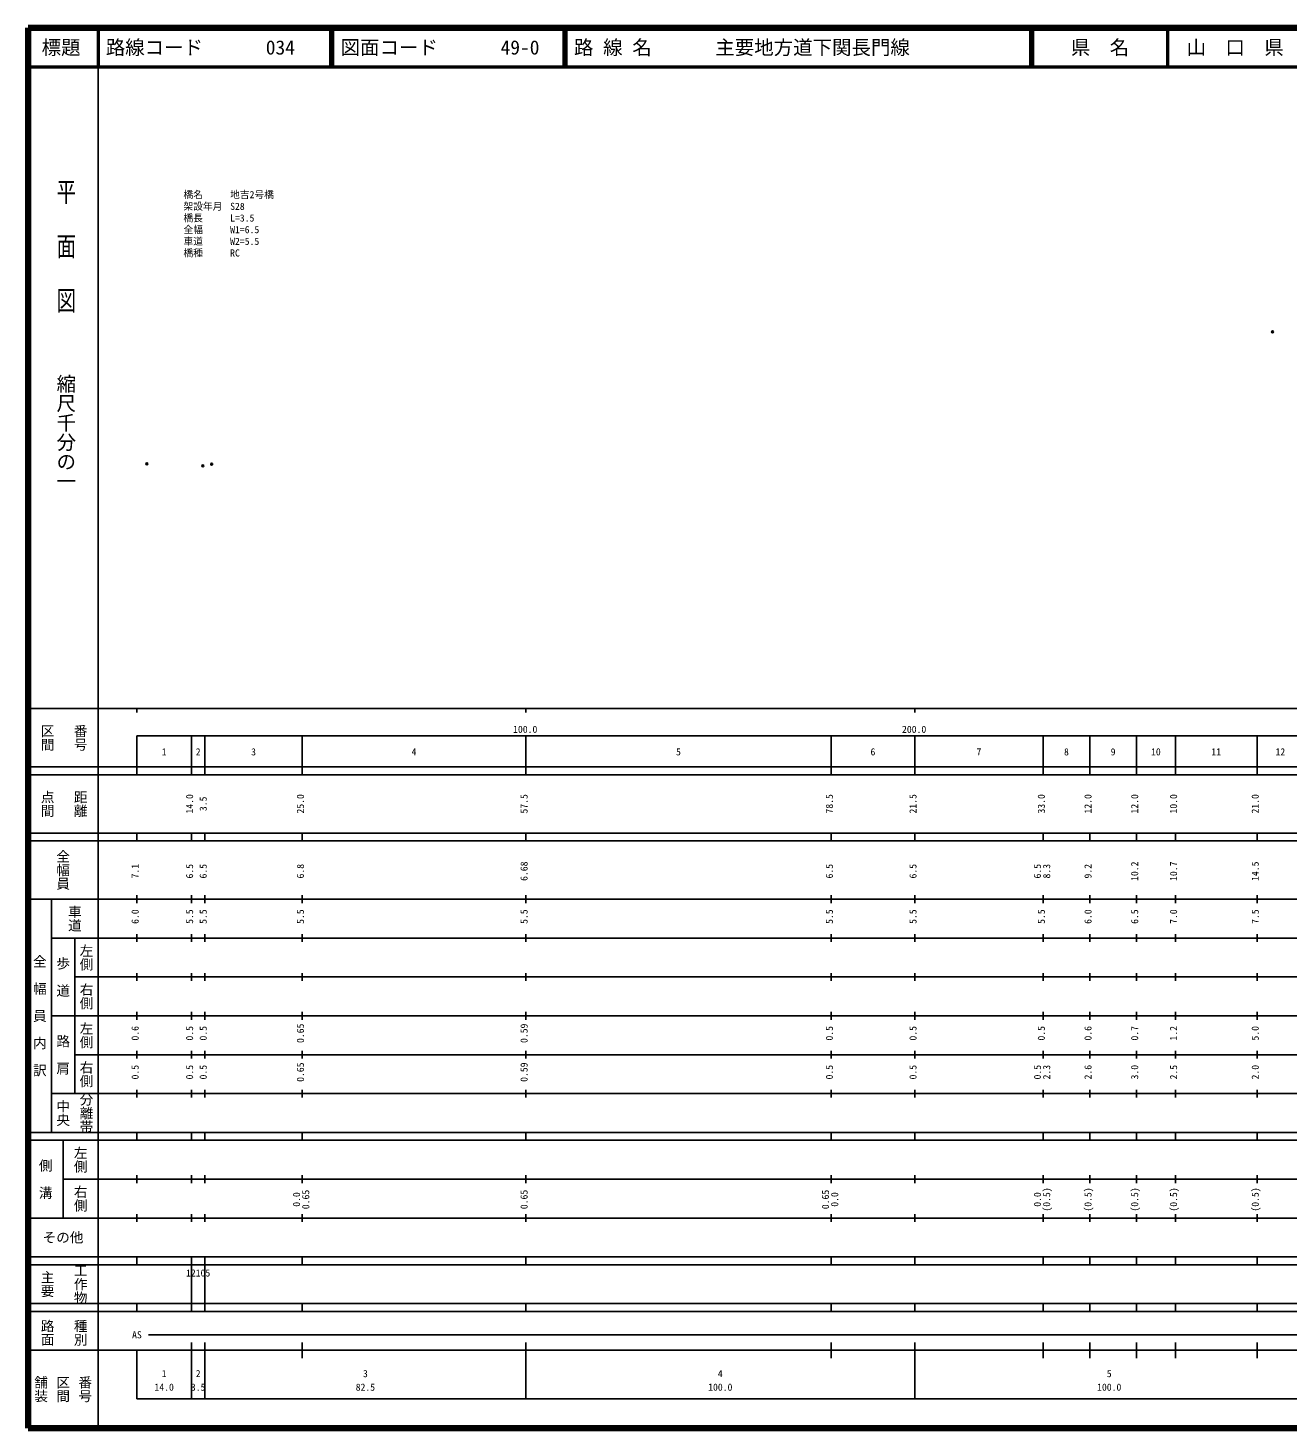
# Model space of a CAD drawing. Units: millimetres on the paper, with parts at other scales. Extents: x 40 to 680, y 20 to 380.
# Drawn here: x 40 to 364, y 20 to 380 of the extents above; entities that cross this region are included whole.
import ezdxf
from ezdxf.enums import TextEntityAlignment as Align

# ---------------------------------------------------------------- set-up
doc = ezdxf.new("R2010")
doc.units = ezdxf.units.MM
doc.header["$PDMODE"] = 32
doc.header["$PDSIZE"] = 0.5
doc.layers.add('M-OTRS', color=6, linetype='Continuous')
doc.layers.add('M-TTL-TXT', color=7, linetype='Continuous')
for name, color, linetype, lineweight in [('M-STR-HTXT', 7, 'Continuous', 13), ('M-TTL', 2, 'Continuous', 140), ('M-TTL-BAND', 7, 'Continuous', 25), ('M-TTL-LINE', 7, 'Continuous', 50)]:
    doc.layers.add(name, color=color, linetype=linetype, lineweight=lineweight)
doc.styles.add('@ＭＳ ゴシック', font='')
doc.styles.add('ＭＳ ゴシック', font='')
doc.styles.get('@ＭＳ ゴシック').set_extended_font_data('@MS Gothic')
doc.styles.get('ＭＳ ゴシック').set_extended_font_data('MS Gothic')

msp = doc.modelspace()

# ---------------------------------------------------------------- linework, layer by layer
at = {"layer": 'M-OTRS'}
for p in [(359.991, 301.845), (70.586, 267.928), (84.932, 267.43), (87.221, 267.823)]:
    msp.add_point(p, dxfattribs=at)
at = {"layer": 'M-TTL'}
for p, q in [((40, 380), (40, 20)), ((680, 380), (40, 380)), ((40, 20), (680, 20))]:
    msp.add_line(p, q, dxfattribs=at)
at = {"layer": 'M-TTL-BAND'}
for p, q in [((58, 370), (58, 20)), ((40, 205), (579, 205)), ((68, 205), (68, 204)), ((168, 205), (168, 204)), ((268, 205), (268, 204)), ((68, 198), (579, 198)), ((68, 198), (68, 188)), ((82, 188), (82, 198)), ((85.5, 188), (85.5, 198)), ((110.5, 188), (110.5, 198)), ((168, 188), (168, 198)), ((246.5, 188), (246.5, 198)), ((268, 188), (268, 198)), ((301, 188), (301, 198)), ((313, 188), (313, 198)), ((325, 188), (325, 198)), ((335, 188), (335, 198)), ((356, 188), (356, 198)), ((40, 190), (579, 190)), ((40, 188), (579, 188)), ((40, 173), (579, 173)), ((68, 171), (68, 173)), ((82, 171), (82, 173)), ((85.5, 171), (85.5, 173)), ((110.5, 171), (110.5, 173)), ((168, 171), (168, 173)), ((246.5, 171), (246.5, 173)), ((268, 171), (268, 173)), ((301, 171), (301, 173)), ((313, 171), (313, 173)), ((325, 171), (325, 173)), ((335, 171), (335, 173)), ((356, 171), (356, 173)), ((40, 171), (579, 171)), ((40, 156), (579, 156)), ((46, 96), (46, 156)), ((68, 155), (68, 157)), ((82, 155), (82, 157)), ((85.5, 155), (85.5, 157)), ((110.5, 155), (110.5, 157)), ((168, 155), (168, 157)), ((246.5, 155), (246.5, 157)), ((268, 155), (268, 157)), ((301, 155), (301, 157)), ((313, 155), (313, 157)), ((325, 155), (325, 157)), ((335, 155), (335, 157)), ((356, 155), (356, 157)), ((46, 146), (579, 146)), ((52, 146), (52, 106)), ((68, 145), (68, 147)), ((82, 145), (82, 147)), ((85.5, 145), (85.5, 147)), ((110.5, 145), (110.5, 147)), ((168, 145), (168, 147)), ((246.5, 145), (246.5, 147)), ((268, 145), (268, 147)), ((301, 145), (301, 147)), ((313, 145), (313, 147)), ((325, 145), (325, 147)), ((335, 145), (335, 147)), ((356, 145), (356, 147)), ((68, 135), (68, 137)), ((82, 135), (82, 137)), ((85.5, 135), (85.5, 137)), ((110.5, 135), (110.5, 137)), ((168, 135), (168, 137)), ((246.5, 135), (246.5, 137)), ((268, 135), (268, 137)), ((301, 135), (301, 137)), ((313, 135), (313, 137)), ((325, 135), (325, 137)), ((335, 135), (335, 137)), ((356, 135), (356, 137)), ((52, 136), (579, 136)), ((46, 126), (579, 126)), ((68, 125), (68, 127)), ((82, 125), (82, 127)), ((85.5, 125), (85.5, 127)), ((110.5, 125), (110.5, 127)), ((168, 125), (168, 127)), ((246.5, 125), (246.5, 127)), ((268, 125), (268, 127)), ((301, 125), (301, 127)), ((313, 125), (313, 127)), ((325, 125), (325, 127)), ((335, 125), (335, 127)), ((356, 125), (356, 127)), ((52, 116), (579, 116)), ((68, 115), (68, 117)), ((82, 115), (82, 117)), ((85.5, 115), (85.5, 117)), ((110.5, 115), (110.5, 117)), ((168, 115), (168, 117)), ((246.5, 115), (246.5, 117)), ((268, 115), (268, 117)), ((301, 115), (301, 117)), ((313, 115), (313, 117)), ((325, 115), (325, 117)), ((335, 115), (335, 117)), ((356, 115), (356, 117)), ((46, 106), (579, 106)), ((68, 105), (68, 107)), ((82, 105), (82, 107)), ((85.5, 105), (85.5, 107)), ((110.5, 105), (110.5, 107)), ((168, 105), (168, 107)), ((246.5, 105), (246.5, 107)), ((268, 105), (268, 107)), ((301, 105), (301, 107)), ((313, 105), (313, 107)), ((325, 105), (325, 107)), ((335, 105), (335, 107)), ((356, 105), (356, 107)), ((40, 96), (579, 96)), ((40, 94), (579, 94)), ((49, 94), (49, 74)), ((68, 94), (68, 96)), ((82, 94), (82, 96)), ((85.5, 94), (85.5, 96)), ((110.5, 94), (110.5, 96)), ((168, 94), (168, 96)), ((246.5, 94), (246.5, 96)), ((268, 94), (268, 96)), ((301, 94), (301, 96)), ((313, 94), (313, 96)), ((325, 94), (325, 96)), ((335, 94), (335, 96)), ((356, 94), (356, 96)), ((49, 84), (579, 84)), ((68, 83), (68, 85)), ((82, 83), (82, 85)), ((85.5, 83), (85.5, 85)), ((110.5, 83), (110.5, 85)), ((168, 83), (168, 85)), ((246.5, 83), (246.5, 85)), ((268, 83), (268, 85)), ((301, 83), (301, 85)), ((313, 83), (313, 85)), ((325, 83), (325, 85)), ((335, 83), (335, 85)), ((356, 83), (356, 85)), ((40, 74), (579, 74)), ((68, 73), (68, 75)), ((82, 73), (82, 75)), ((85.5, 73), (85.5, 75)), ((110.5, 73), (110.5, 75)), ((168, 73), (168, 75)), ((246.5, 73), (246.5, 75)), ((268, 73), (268, 75)), ((301, 73), (301, 75)), ((313, 73), (313, 75)), ((325, 73), (325, 75)), ((335, 73), (335, 75)), ((356, 73), (356, 75)), ((40, 64), (579, 64)), ((40, 62), (579, 62)), ((68, 62), (68, 64)), ((82, 62), (82, 64)), ((82, 52), (82, 62)), ((85.5, 62), (85.5, 64)), ((85.5, 52), (85.5, 62)), ((110.5, 62), (110.5, 64)), ((168, 62), (168, 64)), ((246.5, 62), (246.5, 64)), ((268, 62), (268, 64)), ((301, 62), (301, 64)), ((313, 62), (313, 64)), ((325, 62), (325, 64)), ((335, 62), (335, 64)), ((356, 62), (356, 64)), ((40, 52), (579, 52)), ((68, 50), (68, 52)), ((82, 50), (82, 52)), ((85.5, 50), (85.5, 52)), ((110.5, 50), (110.5, 52)), ((168, 50), (168, 52)), ((246.5, 50), (246.5, 52)), ((268, 50), (268, 52)), ((301, 50), (301, 52)), ((313, 50), (313, 52)), ((325, 50), (325, 52)), ((335, 50), (335, 52)), ((356, 50), (356, 52)), ((40, 50), (579, 50)), ((71, 44), (565, 44)), ((40, 40), (579, 40)), ((68, 40), (68, 27.5)), ((82, 27.5), (82, 42)), ((85.5, 27.5), (85.5, 42)), ((110.5, 38), (110.5, 42)), ((168, 27.5), (168, 42)), ((246.5, 38), (246.5, 42)), ((268, 27.5), (268, 42)), ((301, 38), (301, 42)), ((313, 38), (313, 42)), ((325, 38), (325, 42)), ((335, 38), (335, 42)), ((356, 38), (356, 42)), ((68, 27.5), (579, 27.5))]:
    msp.add_line(p, q, dxfattribs=at)
at = {"layer": 'M-TTL-LINE'}
for p, q in [((58, 380), (58, 370)), ((117.75, 380), (117.75, 370)), ((118.25, 380), (118.25, 370)), ((177.75, 380), (177.75, 370)), ((178.25, 380), (178.25, 370)), ((297.75, 380), (297.75, 370)), ((298.25, 380), (298.25, 370)), ((333, 380), (333, 370)), ((40, 370), (680, 370))]:
    msp.add_line(p, q, dxfattribs=at)

# ---------------------------------------------------------------- texts
at = {"layer": 'M-STR-HTXT', "style": 'ＭＳ ゴシック'}
for s, p in [('橋名', (79.974, 335.683)), ('架設年月', (79.974, 332.683)), ('地吉2号橋', (91.974, 335.683)), ('S28', (91.974, 332.683)), ('橋長', (79.974, 329.683)), ('L=3.5', (91.974, 329.683)), ('全幅', (79.974, 326.683)), ('W1=6.5', (91.974, 326.683)), ('車道', (79.974, 323.683)), ('W2=5.5', (91.974, 323.683)), ('橋種', (79.974, 320.683)), ('RC', (91.974, 320.683))]:
    msp.add_text(s, height=1.833, dxfattribs=at).set_placement(p, align=Align.BOTTOM_LEFT)
at = {"layer": 'M-TTL-BAND', "style": '@ＭＳ ゴシック', "width": 1.4}
msp.add_text('平  面  図', height=3.666, rotation=270, dxfattribs=at).set_placement((49.777, 306.475), align=Align.MIDDLE_RIGHT)
at = {"layer": 'M-TTL-BAND', "style": '@ＭＳ ゴシック'}
msp.add_text('縮尺千分の一', height=3.666, rotation=270, dxfattribs=at).set_placement((49.777, 261.03), align=Align.MIDDLE_RIGHT)
for s, p in [('区間', (45, 197.5)), ('番号', (53.5, 197.5)), ('点間', (45, 180.5)), ('距離', (53.5, 180.5)), ('全幅員', (49, 163.5)), ('車道', (52, 151)), ('左側', (55, 141)), ('全\u3000幅\u3000員\u3000内\u3000訳', (43, 126)), ('歩\u3000道', (49, 136)), ('右側', (55, 131)), ('左側', (55, 121)), ('路\u3000肩', (49, 116)), ('右側', (55, 111)), ('分離帯', (55, 101)), ('中央', (49, 101)), ('左側', (53.5, 89)), ('側\u3000溝', (44.5, 84)), ('右側', (53.5, 79)), ('工作物', (53.5, 57)), ('主要', (45, 57)), ('路面', (45, 44.5)), ('種別', (53.5, 44.5)), ('舗装', (43.333, 30)), ('区間', (49, 30)), ('番号', (54.667, 30))]:
    msp.add_text(s, height=2.566, rotation=270, dxfattribs=at).set_placement(p, align=Align.MIDDLE_CENTER)
at = {"layer": 'M-TTL-BAND', "style": 'ＭＳ ゴシック'}
for s, p in [('100.0', (167.844, 198.195)), ('200.0', (267.844, 198.195)), ('1', (75, 192.405)), ('2', (83.75, 192.405)), ('3', (98, 192.405)), ('4', (139.25, 192.405)), ('5', (207.25, 192.405)), ('6', (257.25, 192.405)), ('7', (284.5, 192.405)), ('8', (307, 192.405)), ('9', (319, 192.405)), ('10', (330, 192.405)), ('11', (345.5, 192.405)), ('12', (362, 192.405)), ('AS', (68, 42.5)), ('1', (75, 32.523)), ('2', (83.75, 32.523)), ('3', (126.75, 32.523)), ('4', (218, 32.523)), ('5', (318, 32.523)), ('14.0', (75, 29.033)), ('3.5', (83.75, 29.033)), ('82.5', (126.75, 29.033)), ('100.0', (218, 29.033)), ('100.0', (318, 29.033))]:
    msp.add_text(s, height=1.833, dxfattribs=at).set_placement(p, align=Align.BOTTOM_CENTER)
for s, p in [('14.0', (83, 180.5)), ('3.5', (86.5, 180.5)), ('25.0', (111.5, 180.5)), ('57.5', (169, 180.5)), ('78.5', (247.5, 180.5)), ('21.5', (269, 180.5)), ('33.0', (302, 180.5)), ('12.0', (314, 180.5)), ('12.0', (326, 180.5)), ('10.0', (336, 180.5)), ('21.0', (357, 180.5)), ('7.1', (69, 163.174)), ('6.5', (83, 163.174)), ('6.5', (86.5, 163.174)), ('6.8', (111.5, 163.174)), ('6.68', (169, 163.174)), ('6.5', (247.5, 163.174)), ('6.5', (269, 163.174)), ('6.5', (301, 163.174)), ('8.3', (303.37, 163.174)), ('9.2', (314, 163.174)), ('10.2', (326, 163.174)), ('10.7', (336, 163.174)), ('14.5', (357, 163.174)), ('6.0', (69, 151.5)), ('5.5', (83, 151.5)), ('5.5', (86.5, 151.5)), ('5.5', (111.5, 151.5)), ('5.5', (169, 151.5)), ('5.5', (247.5, 151.5)), ('5.5', (269, 151.5)), ('5.5', (302, 151.5)), ('6.0', (314, 151.5)), ('6.5', (326, 151.5)), ('7.0', (336, 151.5)), ('7.5', (357, 151.5)), ('0.6', (69, 121.5)), ('0.5', (83, 121.5)), ('0.5', (86.5, 121.5)), ('0.65', (111.5, 121.5)), ('0.59', (169, 121.5)), ('0.5', (247.5, 121.5)), ('0.5', (269, 121.5)), ('0.5', (302, 121.5)), ('0.6', (314, 121.5)), ('0.7', (326, 121.5)), ('1.2', (336, 121.5)), ('5.0', (357, 121.5)), ('0.5', (69, 111.5)), ('0.5', (83, 111.5)), ('0.5', (86.5, 111.5)), ('0.65', (111.5, 111.5)), ('0.59', (169, 111.5)), ('0.5', (247.5, 111.5)), ('0.5', (269, 111.5)), ('0.5', (301, 111.5)), ('2.3', (303.37, 111.5)), ('2.6', (314, 111.5)), ('3.0', (326, 111.5)), ('2.5', (336, 111.5)), ('2.0', (357, 111.5)), ('0.0', (110.5, 78.764)), ('0.65', (112.87, 78.764)), ('0.65', (169, 78.764)), ('0.65', (246.5, 78.764)), ('0.0', (248.87, 78.764)), ('0.0', (301, 78.764)), ('(0.5)', (303.37, 78.764)), ('(0.5)', (314, 78.764)), ('(0.5)', (326, 78.764)), ('(0.5)', (336, 78.764)), ('(0.5)', (357, 78.764))]:
    msp.add_text(s, height=1.833, rotation=90, dxfattribs=at).set_placement(p, align=Align.BOTTOM_CENTER)
msp.add_text('その他', height=2.566, dxfattribs=at).set_placement((49, 69), align=Align.MIDDLE_CENTER)
msp.add_text('12105', height=1.833, dxfattribs=at).set_placement((80.625, 58.405), align=Align.BOTTOM_LEFT)
at = {"layer": 'M-TTL-TXT', "style": 'ＭＳ ゴシック'}
for s, p in [('標題', (48.5, 375)), ('県\u3000名', (315.625, 375)), ('山\u3000口\u3000県', (350.375, 375))]:
    msp.add_text(s, height=3.666, dxfattribs=at).set_placement(p, align=Align.MIDDLE_CENTER)
for s, p in [('路線コード', (60, 375)), ('034', (101.142, 375)), ('図面コード', (120.38, 375)), ('49-0', (161.521, 375)), ('路 線 名', (180.38, 375)), ('主要地方道下関長門線', (216.734, 375))]:
    msp.add_text(s, height=3.666, dxfattribs=at).set_placement(p, align=Align.MIDDLE_LEFT)

doc.saveas('drawing.dxf')
